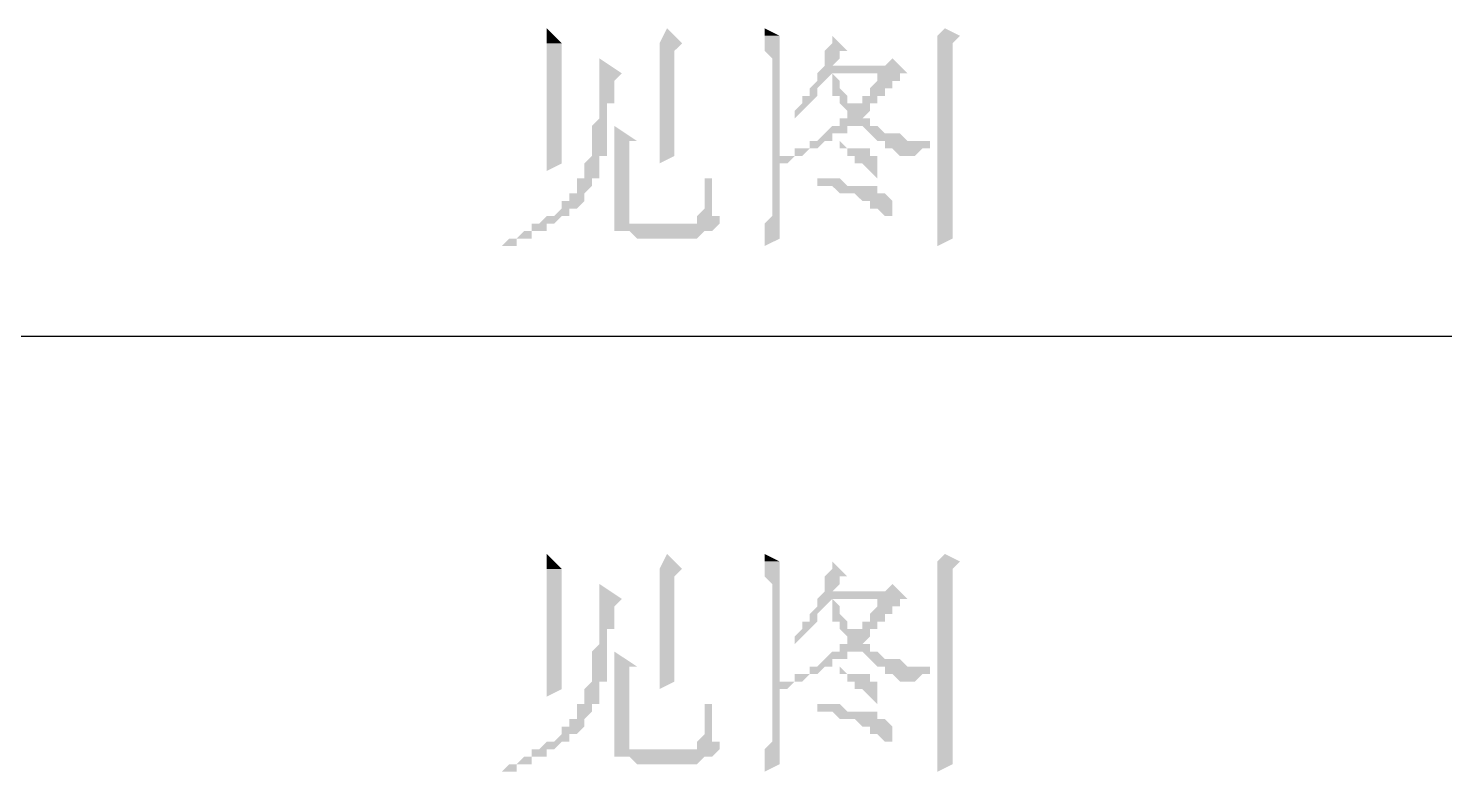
# Model space of a CAD drawing. Extents: x 51 to 246, y 3 to 417.
# Drawn here: x 213.91 to 221.89, y 298.07 to 302.26 of the extents above; entities that cross this region are included whole.
import ezdxf

# ---------------------------------------------------------------- set-up
doc = ezdxf.new("R2010")
doc.units = 0
doc.header["$MEASUREMENT"] = 0
doc.layers.add('_____1', color=160, linetype='Continuous')

msp = doc.modelspace()

# ---------------------------------------------------------------- hatches: boundary and pattern name
at = {"layer": '_____1'}
for points in [[(216.8312, 302.2596), (216.8312, 302.175), (216.916, 302.175)], [(217.5085, 302.2596), (217.4665, 302.175), (216.8312, 302.175), (216.8312, 301.4553), (216.916, 301.4977), (216.916, 302.175), (217.5933, 302.175)], [(218.059, 302.2596), (218.059, 302.2174), (218.1438, 302.2174)], [(219.075, 302.2596), (219.0326, 302.2174), (218.059, 302.2174), (218.059, 302.1326), (218.1014, 302.0903), (218.1014, 301.2013), (218.059, 301.1591), (218.1438, 301.1591), (218.1438, 301.4977), (218.1862, 301.4977), (218.2282, 301.5399), (218.1438, 301.5399), (218.1438, 302.2174), (219.1597, 302.2174)], [(219.1597, 302.2174), (219.0326, 302.2174), (219.0326, 301.1591), (218.059, 301.1591), (218.059, 301.0319), (218.1438, 301.0743), (218.1438, 301.1591), (219.1174, 301.1591), (219.1174, 302.175)], [(218.4401, 302.2174), (218.4401, 302.175), (218.3977, 302.1326), (218.3977, 302.0481), (218.4401, 302.0481), (218.4824, 302.0903), (218.4824, 302.1326), (218.5248, 302.1326)], [(217.5933, 302.175), (217.4665, 302.175), (217.4665, 301.4977), (217.5509, 301.5399), (217.5509, 302.1326)], [(217.1278, 302.0903), (217.1278, 301.7516), (217.0855, 301.7094), (217.0855, 301.5399), (217.0431, 301.4977), (217.0431, 301.413), (217.0007, 301.413), (217.0007, 301.3284), (216.9583, 301.3284), (216.9583, 301.286), (216.916, 301.286), (216.916, 301.2436), (216.8736, 301.2013), (216.8312, 301.2013), (216.7888, 301.1591), (216.7468, 301.1591), (216.7468, 301.1167), (216.7044, 301.1167), (216.6621, 301.0743), (216.6197, 301.0743), (216.5773, 301.0319), (216.6621, 301.0319), (216.6621, 301.0743), (216.7468, 301.0743), (216.7468, 301.1167), (216.8312, 301.1167), (216.8312, 301.1591), (216.8736, 301.1591), (216.916, 301.2013), (216.9583, 301.2013), (216.9583, 301.2436), (217.0007, 301.2436), (217.0431, 301.286), (217.0431, 301.3284), (217.0855, 301.3706), (217.0855, 301.413), (217.1278, 301.413), (217.1278, 301.5399), (217.1699, 301.5399), (217.1699, 301.8364), (217.2122, 301.8364), (217.2122, 301.9633), (217.2546, 302.0057)], [(218.7787, 302.0903), (218.7363, 302.0481), (218.3977, 302.0481), (218.7363, 302.0057), (218.694, 302.0057), (218.694, 301.9633), (218.6516, 301.9209), (218.6516, 301.8786), (218.6092, 301.8786), (218.6092, 301.8364), (218.5668, 301.8364), (218.5668, 301.794), (218.5248, 301.794), (218.5248, 301.7516), (218.4824, 301.7516), (218.4824, 301.7094), (218.4401, 301.7094), (218.3553, 301.6247), (218.3129, 301.6247), (218.3129, 301.5823), (218.2282, 301.5823), (218.2282, 301.5399), (218.1438, 301.5399), (218.2706, 301.5399), (218.3129, 301.5823), (218.3553, 301.5823), (218.3977, 301.6247), (218.4401, 301.6247), (218.4401, 301.667), (218.5248, 301.667), (218.5248, 301.7094), (218.6516, 301.7094), (218.6516, 301.7516), (218.6092, 301.7516), (218.6516, 301.794), (218.6516, 301.8364), (218.694, 301.8364), (218.694, 301.8786), (218.7363, 301.8786), (218.7363, 301.9209), (218.7787, 301.9209), (218.7787, 301.9633), (218.8211, 301.9633), (218.8211, 302.0057), (218.8635, 302.0057)], [(218.3977, 302.0481), (218.3553, 302.0057), (218.3553, 301.9633), (218.3129, 301.9209), (218.3129, 301.8786), (218.2706, 301.8786), (218.2706, 301.8364), (218.2282, 301.794), (218.2282, 301.7516), (218.3129, 301.8364), (218.3553, 301.8786), (218.3553, 301.9209), (218.4401, 302.0057), (218.7363, 302.0057)], [(218.4401, 302.0057), (218.4401, 301.8786), (218.4824, 301.8786), (218.4824, 301.8364), (218.5248, 301.794), (218.5668, 301.794), (218.5668, 301.8364), (218.5248, 301.8364), (218.5248, 301.8786), (218.4824, 301.9209), (218.4824, 301.9633)], [(217.2122, 301.7094), (217.2122, 301.1591), (217.3817, 301.1591), (217.297, 301.1591), (217.297, 301.6247), (217.3394, 301.6247)], [(218.6516, 301.7094), (218.5668, 301.7094), (218.6092, 301.7094), (218.6516, 301.667), (218.694, 301.6247), (218.7363, 301.6247), (218.7363, 301.5823), (218.7787, 301.5823), (218.8211, 301.5399), (218.9055, 301.5399), (218.9479, 301.5823), (218.9903, 301.5823), (218.9903, 301.6247), (218.8635, 301.6247), (218.8211, 301.667), (218.7363, 301.667), (218.694, 301.7094)], [(219.1174, 301.1591), (219.0326, 301.1591), (219.0326, 301.0319), (219.1174, 301.0743), (219.1174, 301.1167)], [(216.8312, 299.2963), (216.8312, 299.2117), (216.916, 299.2117)], [(217.5085, 299.2963), (217.4665, 299.2117), (216.8312, 299.2117), (216.8312, 298.492), (216.916, 298.5344), (216.916, 299.2117), (217.5933, 299.2117)], [(218.059, 299.2963), (218.059, 299.2539), (218.1438, 299.2539)], [(219.075, 299.2963), (219.0326, 299.2539), (218.059, 299.2539), (218.059, 299.1693), (218.1014, 299.127), (218.1014, 298.238), (218.059, 298.1956), (218.1438, 298.1956), (218.1438, 298.5344), (218.1862, 298.5344), (218.2282, 298.5766), (218.1438, 298.5766), (218.1438, 299.2539), (219.1597, 299.2539)], [(219.1597, 299.2539), (219.0326, 299.2539), (219.0326, 298.1956), (218.059, 298.1956), (218.059, 298.0686), (218.1438, 298.111), (218.1438, 298.1956), (219.1174, 298.1956), (219.1174, 299.2117)], [(218.4401, 299.2539), (218.4401, 299.2117), (218.3977, 299.1693), (218.3977, 299.0846), (218.4401, 299.0846), (218.4824, 299.127), (218.4824, 299.1693), (218.5248, 299.1693)], [(217.5933, 299.2117), (217.4665, 299.2117), (217.4665, 298.5344), (217.5509, 298.5766), (217.5509, 299.1693)], [(217.1278, 299.127), (217.1278, 298.7883), (217.0855, 298.7459), (217.0855, 298.5766), (217.0431, 298.5344), (217.0431, 298.4497), (217.0007, 298.4497), (217.0007, 298.3649), (216.9583, 298.3649), (216.9583, 298.3227), (216.916, 298.3227), (216.916, 298.2803), (216.8736, 298.238), (216.8312, 298.238), (216.7888, 298.1956), (216.7468, 298.1956), (216.7468, 298.1534), (216.7044, 298.1534), (216.6621, 298.111), (216.6197, 298.111), (216.5773, 298.0686), (216.6621, 298.0686), (216.6621, 298.111), (216.7468, 298.111), (216.7468, 298.1534), (216.8312, 298.1534), (216.8312, 298.1956), (216.8736, 298.1956), (216.916, 298.238), (216.9583, 298.238), (216.9583, 298.2803), (217.0007, 298.2803), (217.0431, 298.3227), (217.0431, 298.3649), (217.0855, 298.4073), (217.0855, 298.4497), (217.1278, 298.4497), (217.1278, 298.5766), (217.1699, 298.5766), (217.1699, 298.8731), (217.2122, 298.8731), (217.2122, 299), (217.2546, 299.0424)], [(218.7787, 299.127), (218.7363, 299.0846), (218.3977, 299.0846), (218.7363, 299.0424), (218.694, 299.0424), (218.694, 299), (218.6516, 298.9576), (218.6516, 298.9153), (218.6092, 298.9153), (218.6092, 298.8731), (218.5668, 298.8731), (218.5668, 298.8307), (218.5248, 298.8307), (218.5248, 298.7883), (218.4824, 298.7883), (218.4824, 298.7459), (218.4401, 298.7459), (218.3553, 298.6614), (218.3129, 298.6614), (218.3129, 298.619), (218.2282, 298.619), (218.2282, 298.5766), (218.1438, 298.5766), (218.2706, 298.5766), (218.3129, 298.619), (218.3553, 298.619), (218.3977, 298.6614), (218.4401, 298.6614), (218.4401, 298.7036), (218.5248, 298.7036), (218.5248, 298.7459), (218.6516, 298.7459), (218.6516, 298.7883), (218.6092, 298.7883), (218.6516, 298.8307), (218.6516, 298.8731), (218.694, 298.8731), (218.694, 298.9153), (218.7363, 298.9153), (218.7363, 298.9576), (218.7787, 298.9576), (218.7787, 299), (218.8211, 299), (218.8211, 299.0424), (218.8635, 299.0424)], [(218.3977, 299.0846), (218.3553, 299.0424), (218.3553, 299), (218.3129, 298.9576), (218.3129, 298.9153), (218.2706, 298.9153), (218.2706, 298.8731), (218.2282, 298.8307), (218.2282, 298.7883), (218.3553, 298.9153), (218.3553, 298.9576), (218.3977, 299), (218.4401, 299.0424), (218.7363, 299.0424)], [(218.4401, 299.0424), (218.4401, 298.9153), (218.4824, 298.9153), (218.4824, 298.8731), (218.5248, 298.8307), (218.5668, 298.8307), (218.5668, 298.8731), (218.5248, 298.8731), (218.5248, 298.9153), (218.4824, 298.9576), (218.4824, 299)], [(217.2122, 298.7459), (217.2122, 298.1956), (217.3817, 298.1956), (217.297, 298.1956), (217.297, 298.6614), (217.3394, 298.6614)], [(218.6516, 298.7459), (218.5668, 298.7459), (218.6092, 298.7459), (218.6516, 298.7036), (218.694, 298.6614), (218.7363, 298.6614), (218.7363, 298.619), (218.7787, 298.619), (218.8211, 298.5766), (218.9055, 298.5766), (218.9479, 298.619), (218.9903, 298.619), (218.9903, 298.6614), (218.8635, 298.6614), (218.8211, 298.7036), (218.7363, 298.7036), (218.694, 298.7459)], [(219.1174, 298.1956), (219.0326, 298.1956), (219.0326, 298.0686), (219.1174, 298.111), (219.1174, 298.1534)]]:
    msp.add_hatch(color=7, dxfattribs=at).paths.add_polyline_path(points, is_closed=False)
for points in [[(218.4824, 301.6247), (218.4824, 301.5823), (218.5248, 301.5823), (218.5248, 301.5399), (218.5668, 301.5399), (218.5668, 301.4977), (218.6092, 301.4977), (218.6516, 301.4553), (218.694, 301.413), (218.694, 301.5399), (218.6516, 301.5399), (218.6516, 301.5823), (218.5248, 301.5823)], [(217.7628, 301.413), (217.7204, 301.413), (217.7204, 301.2436), (217.678, 301.2013), (217.678, 301.1591), (217.2122, 301.1591), (217.2122, 301.1167), (217.297, 301.1167), (217.3394, 301.0743), (217.678, 301.0743), (217.7204, 301.1167), (217.7628, 301.1167), (217.8051, 301.1591), (217.8051, 301.2013), (217.7628, 301.2013)], [(218.3553, 301.413), (218.3553, 301.3706), (218.4401, 301.3706), (218.4824, 301.3284), (218.5668, 301.3284), (218.6092, 301.286), (218.6516, 301.286), (218.6516, 301.2436), (218.694, 301.2436), (218.7363, 301.2013), (218.7787, 301.2013), (218.7787, 301.286), (218.7363, 301.3284), (218.694, 301.3284), (218.694, 301.3706), (218.5248, 301.3706), (218.4824, 301.413)], [(218.4824, 298.6614), (218.4824, 298.619), (218.5248, 298.619), (218.5248, 298.5766), (218.5668, 298.5766), (218.5668, 298.5344), (218.6092, 298.5344), (218.6516, 298.492), (218.694, 298.4497), (218.694, 298.5766), (218.6516, 298.5766), (218.6516, 298.619), (218.5248, 298.619)], [(217.7628, 298.4497), (217.7204, 298.4497), (217.7204, 298.2803), (217.678, 298.238), (217.678, 298.1956), (217.2122, 298.1956), (217.2122, 298.1534), (217.297, 298.1534), (217.3394, 298.111), (217.678, 298.111), (217.7204, 298.1534), (217.7628, 298.1534), (217.8051, 298.1956), (217.8051, 298.238), (217.7628, 298.238)], [(218.3553, 298.4497), (218.3553, 298.4073), (218.4401, 298.4073), (218.4824, 298.3649), (218.5668, 298.3649), (218.6092, 298.3227), (218.6516, 298.3227), (218.6516, 298.2803), (218.694, 298.2803), (218.7363, 298.238), (218.7787, 298.238), (218.7787, 298.3227), (218.7363, 298.3649), (218.694, 298.3649), (218.694, 298.4073), (218.5248, 298.4073), (218.4824, 298.4497)]]:
    msp.add_hatch(color=7, dxfattribs=at).paths.add_polyline_path(points)

# ---------------------------------------------------------------- linework, layer by layer
at = {"layer": '_____1', "color": 7}
msp.add_line((180.975, 300.5239), (233.4683, 300.5239), dxfattribs=at)

doc.saveas('drawing.dxf')
